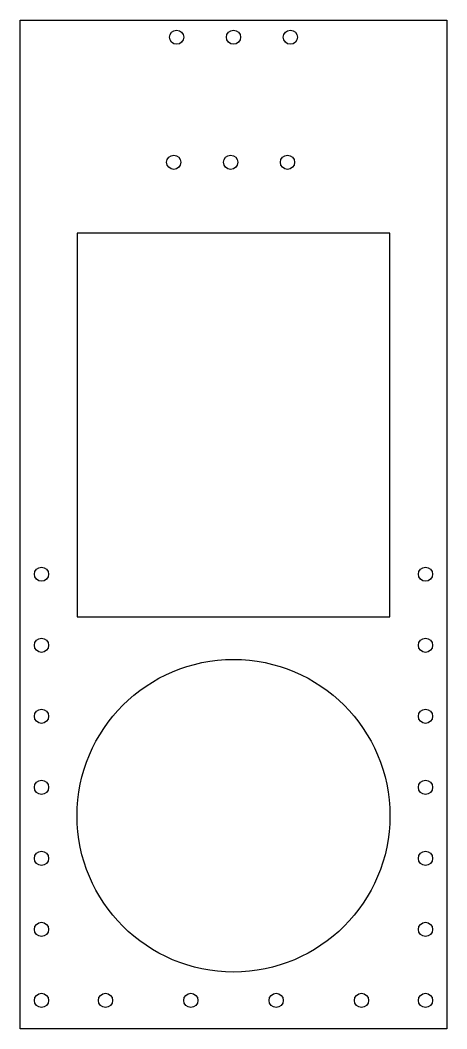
# Model space of a CAD drawing. Header units: millimetres. Extents: x -75 to 75, y -75 to 280.
import ezdxf

# ---------------------------------------------------------------- set-up
doc = ezdxf.new("R2010")
doc.units = ezdxf.units.MM
doc.layers.get('0').update_dxf_attribs({"linetype": 'CONTINUOUS'})

msp = doc.modelspace()

# ---------------------------------------------------------------- linework, layer by layer
for points in [[(-75, 280), (75, 280), (75, -75), (-75, -75)], [(-55, 70), (55, 70), (55, 205), (-55, 205)]]:
    msp.add_lwpolyline(points, close=True)
for centre, radius in [((-20, 274), 2.5), ((0, 274), 2.5), ((20, 274), 2.5), ((-21, 230), 2.5), ((-1, 230), 2.5), ((19, 230), 2.5), ((-67.5, 85), 2.5), ((67.5, 85), 2.5), ((-67.5, 60), 2.5), ((67.5, 60), 2.5), ((0, 0), 55), ((-67.5, 35), 2.5), ((67.5, 35), 2.5), ((-67.5, 10), 2.5), ((67.5, 10), 2.5), ((-67.5, -15), 2.5), ((67.5, -15), 2.5), ((-67.5, -40), 2.5), ((67.5, -40), 2.5), ((-67.5, -65), 2.5), ((-45, -65), 2.5), ((-15, -65), 2.5), ((15, -65), 2.5), ((45, -65), 2.5), ((67.5, -65), 2.5)]:
    msp.add_circle(centre, radius)

doc.saveas('drawing.dxf')
